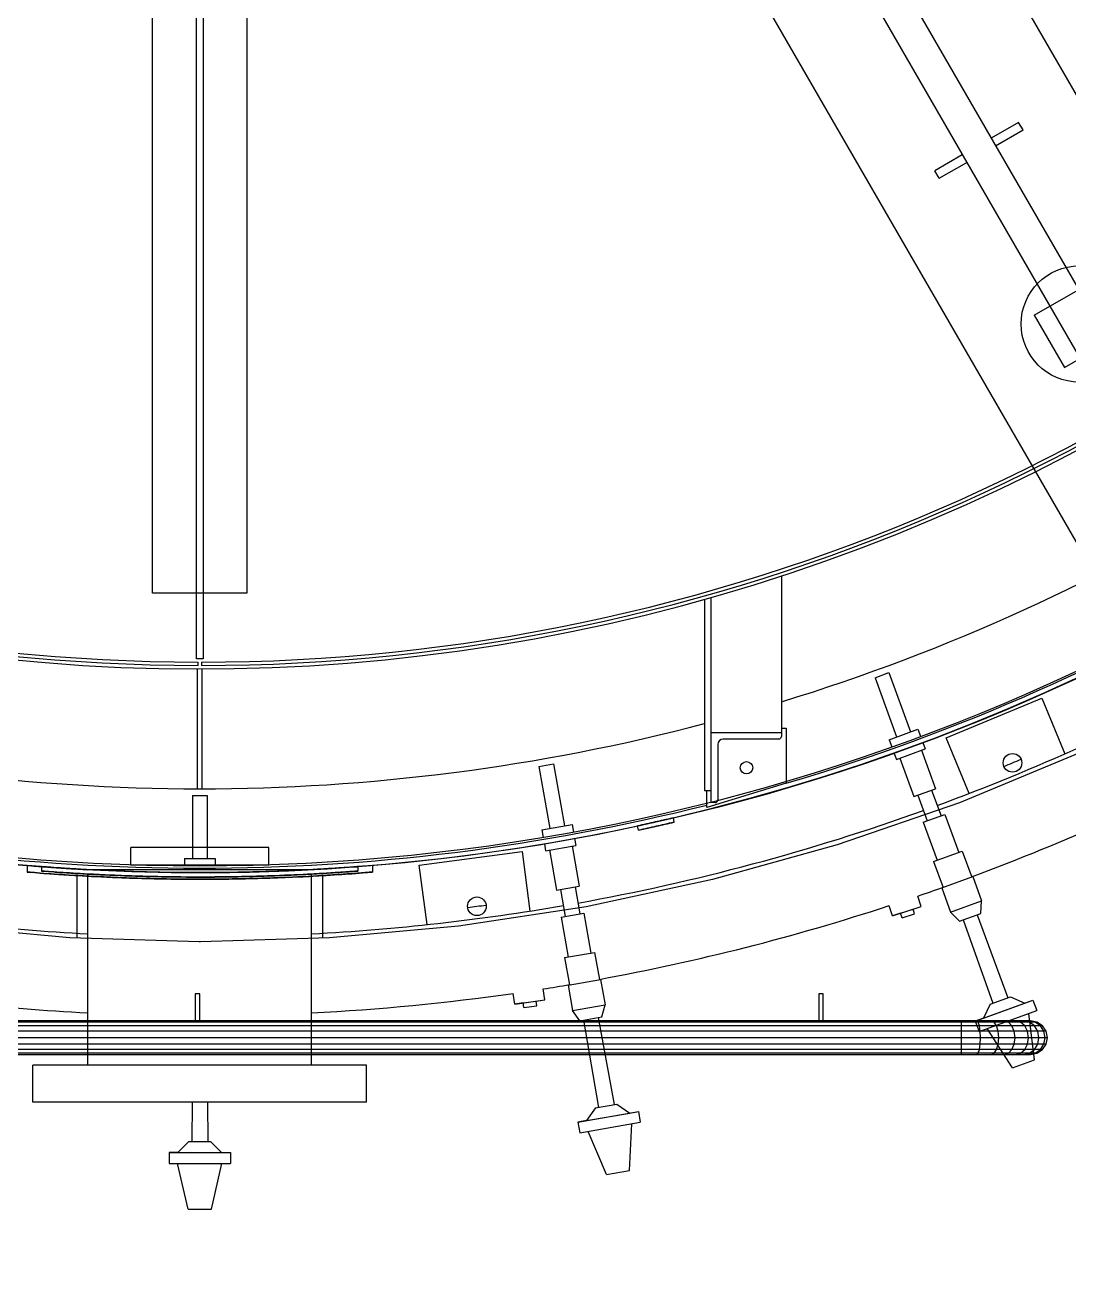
# Model space of a CAD drawing. Header units: metres. Extents: x 0 to 63075, y 0 to 44550.
# Drawn here: x 55330.3 to 55557.1, y 38477.8 to 38752.9 of the extents above; entities that cross this region are included whole.
import ezdxf

# ---------------------------------------------------------------- set-up
doc = ezdxf.new("R2010")
doc.units = ezdxf.units.M
doc.header["$LTSCALE"] = 75
for name, color, linetype in [('GSB', 7, 'Continuous'), ('ML6', 1, 'Continuous'), ('SDM', 7, 'Continuous'), ('SL1', 8, 'Continuous')]:
    doc.layers.add(name, color=color, linetype=linetype)
doc.styles.add('ROMANS', font='ROMANS.SHX')
doc.dimstyles.new('75___1-75', dxfattribs={"dimscale": 75, "dimtxt": 2.5, "dimasz": 2, "dimexe": 1.5, "dimexo": 1, "dimgap": 0.5, "dimtad": 1, "dimdec": 0, "dimzin": 12, "dimtxsty": 'ROMANS', "dimcen": 0, "dimclrd": 256, "dimclre": 256, "dimclrt": 3, "dimazin": 3, "dimtfac": 1, "dimtdec": 0, "dimtmove": 0, "dimatfit": 0, "dimfxl": 1, "dimlwd": -1, "dimlwe": -1, "dimarcsym": 0})

# ---------------------------------------------------------------- blocks, each defined once
blk = doc.blocks.new('A$C6bae614f')
at = {"layer": 'SL1'}
for p, q in [((383041, 34406.2), (384386.1, 32076.2)), ((382999.1, 34382.1), (384344.3, 32052.1)), ((382801.8, 32058.7), (382801.8, 34361.8)), ((382938.4, 34361.8), (382938.3, 32058.7)), ((382865.3, 31963.5), (382865.3, 34354)), ((382874.9, 34354), (382874.8, 31963.5)), ((383241.2, 34334.9), (384503.3, 32148.8)), ((382960.8, 34173), (384222.8, 31986.9)), ((384055.6, 32740.4), (384015.9, 32717.4)), ((384022.3, 32706.4), (384062, 32729.4)), ((384062, 32729.4), (384055.6, 32740.4)), ((383974.1, 32693.3), (383934.4, 32670.4)), ((383940.7, 32659.4), (383934.4, 32670.4)), ((383940.7, 32659.4), (383980.4, 32682.3)), ((384078.3, 32461.1), (384164.9, 32511.1)), ((384078.3, 32461.1), (384121.9, 32385.5)), ((384121.9, 32385.5), (384208.5, 32435.5)), ((383712.1, 32083.4), (383712.1, 31851.3)), ((382938.3, 32058.7), (382801.8, 32058.7)), ((383601, 32049.6), (383601, 31773)), ((383610.5, 31755.4), (383610.5, 32052.3)), ((382874.8, 31963.5), (382865.3, 31963.5)), ((382867.6, 31954), (382867.6, 31958.7)), ((382872.4, 31958.7), (382872.4, 31954)), ((382866.8, 31775.5), (382866.8, 31949)), ((382873.2, 31949), (382873.2, 31775.5)), ((383847.8, 31936.3), (383867.8, 31943.6)), ((383847.8, 31936.3), (383879, 31850.5)), ((383867.8, 31943.6), (383899, 31857.8)), ((383950.7, 31849), (384089.2, 31906.4)), ((384089.2, 31906.4), (384122.5, 31826)), ((383712.1, 31863.4), (383719.1, 31863.4)), ((383719.1, 31863.4), (383719.1, 31783.4)), ((383610.5, 31857), (383712.1, 31857)), ((383708.3, 31847.5), (383627.9, 31847.5)), ((383868.1, 31846.5), (383909.9, 31861.7)), ((383868.1, 31846.5), (383871.9, 31836.2)), ((383909.9, 31861.7), (383913.7, 31851.5)), ((383983.9, 31768.6), (383950.7, 31849)), ((383620, 31839.6), (383620, 31759.2)), ((383875.1, 31827.3), (383878.6, 31817.8)), ((383878.6, 31817.8), (383920.4, 31833.1)), ((383915.2, 31831.2), (383935.4, 31775.6)), ((383916.9, 31842.5), (383920.4, 31833.1)), ((384142.8, 31826.9), (383969.9, 31755.3)), ((383361, 31807.8), (383382, 31811.5)), ((383361, 31807.8), (383376.9, 31717.9)), ((383382, 31811.5), (383397.9, 31721.6)), ((383883.8, 31819.7), (383904, 31764.2)), ((383601, 31773), (383610.5, 31773)), ((383719.1, 31783.4), (383604.1, 31748.4)), ((383604.1, 31748.4), (383604.1, 31773)), ((383904, 31764.2), (383935.4, 31775.6)), ((383929.6, 31773.5), (383943.3, 31736.3)), ((382859.3, 31765.8), (382880.6, 31765.8)), ((382859.3, 31765.8), (382859.3, 31674.5)), ((382880.6, 31765.8), (382880.6, 31674.5)), ((383616.2, 31755.4), (383610.5, 31755.4)), ((383969.9, 31755.3), (383792.9, 31694.3)), ((383909.7, 31766.3), (383923.2, 31729)), ((383917.5, 31726.9), (383948.9, 31738.4)), ((383948.9, 31738.4), (383969, 31683.3)), ((383365.4, 31715.8), (383409.3, 31723.6)), ((383365.4, 31715.8), (383367.3, 31705.1)), ((383409.3, 31723.6), (383411.2, 31712.8)), ((383505.4, 31715.5), (383504, 31721.7)), ((383555.2, 31733.2), (383556.6, 31727)), ((383917.5, 31726.9), (383937.6, 31671.9)), ((383412.8, 31703.5), (383414.6, 31693.5)), ((382770, 31665.2), (382770, 31690.6)), ((382970, 31690.6), (382770, 31690.6)), ((382970, 31665.2), (382970, 31690.6)), ((383187.8, 31664.9), (383336.6, 31684.4)), ((383336.6, 31684.4), (383347.9, 31598.2)), ((383369, 31695.7), (383370.7, 31685.8)), ((383370.7, 31685.8), (383414.6, 31693.5)), ((383376.2, 31686.8), (383386.5, 31628.6)), ((383409.1, 31692.6), (383419.4, 31634.4)), ((383792.9, 31694.3), (383612.6, 31644)), ((383932.6, 31670), (383974, 31685.1)), ((383974, 31685.1), (383987.7, 31647.5)), ((382620, 31664.4), (382620, 31654.9)), ((382641.1, 31662.7), (382641.1, 31656.3)), ((382770, 31665.2), (382970, 31665.2)), ((382847.7, 31674.5), (382892.2, 31674.5)), ((382847.7, 31674.5), (382847.7, 31663.5)), ((382892.2, 31674.5), (382892.2, 31663.5)), ((383098.7, 31662.7), (383098.7, 31656.3)), ((383098.8, 31662.7), (383098.8, 31662.7)), ((383120, 31664.4), (383120, 31654.9)), ((383199.2, 31578.7), (383187.8, 31664.9)), ((383932.6, 31670), (383946.3, 31632.5)), ((382692.2, 31659.2), (382692.2, 31659.2)), ((382692.2, 31649.7), (382692.2, 31559.3)), ((383032, 31658.3), (382708, 31658.3)), ((382708, 31658.3), (382708, 31658.3)), ((382708, 31375), (382708, 31652)), ((383032, 31658.3), (383032, 31658.3)), ((383032, 31375), (383032, 31652)), ((383047.8, 31659.2), (383047.8, 31659.2)), ((383047.8, 31649.7), (383047.8, 31559.3)), ((383612.6, 31644), (383429.6, 31604.7)), ((383944.5, 31631.8), (383989.4, 31648.2)), ((383989.4, 31648.2), (384002.1, 31613.2)), ((383386.5, 31628.6), (383419.4, 31634.4)), ((383392.5, 31629.6), (383399.3, 31590.6)), ((383413.4, 31633.3), (383420.3, 31594.3)), ((383944.5, 31631.8), (383957.2, 31596.8)), ((383873.1, 31591.4), (383868.3, 31606.1)), ((383914.7, 31604.8), (383909.9, 31620.1)), ((383957.2, 31596.8), (384002.1, 31613.2)), ((384000.7, 31595), (384002.1, 31613.2)), ((383429.6, 31604.7), (383244.5, 31576.5)), ((383393.4, 31589.5), (383426.3, 31595.3)), ((383393.4, 31589.5), (383403.5, 31531.8)), ((383426.3, 31595.3), (383436.4, 31537.6)), ((383873.1, 31591.4), (383914.7, 31604.8)), ((383884.8, 31595.2), (383873.1, 31591.4)), ((383884.8, 31595.2), (383903, 31601)), ((383887, 31588.6), (383884.8, 31595.2)), ((383887, 31588.6), (383905, 31594.3)), ((383903, 31601), (383914.7, 31604.8)), ((383905, 31594.3), (383903, 31601)), ((383970, 31583.8), (383957.2, 31596.8)), ((383970, 31583.8), (384000.7, 31595)), ((383995.4, 31593), (384040.1, 31472.9)), ((382681.9, 31559.6), (382495.4, 31576.6)), ((383244.5, 31576.5), (383058.1, 31559.6)), ((383975.3, 31585.7), (384018.3, 31465)), ((382869, 31554), (382681.9, 31559.6)), ((382871, 31554), (382869, 31554)), ((383058.1, 31559.6), (382871, 31554)), ((383398.3, 31530.9), (383441.7, 31538.5)), ((383441.7, 31538.5), (383448.6, 31499.1)), ((383398.3, 31530.9), (383405.2, 31491.5)), ((383403.4, 31491.2), (383450.4, 31499.5)), ((383450.4, 31499.5), (383456.9, 31462.8)), ((382863.6, 31478.5), (382863.6, 31439.4)), ((382870, 31478.5), (382863.6, 31478.5)), ((382870, 31439.4), (382870, 31478.5)), ((383326.1, 31463.8), (383323.9, 31479.1)), ((383369.4, 31469.7), (383367.2, 31485.6)), ((383403.4, 31491.2), (383409.9, 31454.5)), ((383766.4, 31478.4), (383766.4, 31439.3)), ((383772.8, 31478.4), (383766.4, 31478.4)), ((383772.8, 31439.3), (383772.8, 31478.4)), ((383326.1, 31463.8), (383369.4, 31469.7)), ((383338.3, 31465.4), (383326.1, 31463.8)), ((383338.3, 31465.4), (383357.1, 31468)), ((383339.3, 31458.5), (383338.3, 31465.4)), ((383339.3, 31458.5), (383358, 31461.1)), ((383357.1, 31468), (383369.4, 31469.7)), ((383358, 31461.1), (383357.1, 31468)), ((383409.9, 31454.5), (383456.9, 31462.8)), ((383452.3, 31445.1), (383456.9, 31462.8)), ((383992.9, 31438.8), (384076.4, 31469.2)), ((384004.8, 31443.1), (384064.5, 31464.9)), ((384014.6, 31463.6), (384004.8, 31443.1)), ((384014.6, 31463.6), (384043.8, 31474.3)), ((384043.8, 31474.3), (384064.5, 31464.9)), ((384064.5, 31464.9), (384076.4, 31469.2)), ((384076.4, 31469.2), (384081.8, 31454.3)), ((383420.2, 31439.4), (383409.9, 31454.5)), ((383420.2, 31439.4), (383452.3, 31445.1)), ((383446.8, 31444.1), (383469.9, 31318.1)), ((384004.8, 31443.1), (383992.9, 31438.8)), ((383998.3, 31423.9), (384081.8, 31454.3)), ((384078.4, 31382.9), (384070.2, 31450.1)), ((384095.3, 31424.3), (381644.6, 31424.3)), ((384090, 31432.2), (381649.9, 31432.3)), ((384079.4, 31437.5), (381657.8, 31437.5)), ((384072.8, 31439.3), (381667.2, 31439.4)), ((383425.8, 31440.4), (383447.1, 31314.1)), ((383972.8, 31437.5), (383972.8, 31439.3)), ((383972.8, 31432.2), (383972.8, 31437.5)), ((383972.8, 31390.5), (383972.8, 31432.2)), ((383992.9, 31438.8), (383998.3, 31423.9)), ((383997.1, 31437.5), (383995, 31439.3)), ((383998.9, 31432.2), (383997.1, 31437.5)), ((384000.1, 31424.3), (383998.9, 31432.2)), ((384000.5, 31414.9), (384000.1, 31424.3)), ((384046.8, 31371.4), (384009.9, 31428.1)), ((384020.2, 31437.5), (384016.2, 31439.3)), ((384023.7, 31432.2), (384020.2, 31437.5)), ((384026, 31424.3), (384023.7, 31432.2)), ((384026.8, 31414.9), (384026, 31424.3)), ((384041, 31437.5), (384035.1, 31439.3)), ((384045.9, 31432.2), (384041, 31437.5)), ((384049.2, 31424.3), (384045.9, 31432.2)), ((384050.4, 31414.9), (384049.2, 31424.3)), ((384058.3, 31437.5), (384051, 31439.3)), ((384064.5, 31432.2), (384058.3, 31437.5)), ((384071.3, 31437.5), (384062.9, 31439.3)), ((384068.6, 31424.3), (384064.5, 31432.2)), ((384070.3, 31439.3), (384066.4, 31438.5)), ((384071.5, 31439.1), (384067.6, 31438.3)), ((384070.1, 31414.9), (384068.6, 31424.3)), ((384070.3, 31439.3), (384079.4, 31437.5)), ((384078.4, 31432.2), (384071.3, 31437.5)), ((384082.1, 31437.5), (384072.8, 31439.3)), ((384083.2, 31424.3), (384078.4, 31432.2)), ((384087.1, 31432.2), (384079.4, 31437.5)), ((384079.4, 31437.5), (384082.1, 31437.5)), ((384090, 31432.2), (384082.1, 31437.5)), ((384084.9, 31414.9), (384083.2, 31424.3)), ((384092.3, 31424.3), (384087.1, 31432.2)), ((384095.3, 31424.3), (384090, 31432.2)), ((384094.1, 31414.9), (384092.3, 31424.3)), ((384097.2, 31414.9), (384095.3, 31424.3)), ((384097.2, 31414.9), (381642.8, 31415)), ((384095.3, 31405.6), (381644.6, 31405.7)), ((383998.9, 31397.7), (384000.1, 31405.6)), ((384000.1, 31405.6), (384000.5, 31414.9)), ((384023.7, 31397.7), (384026, 31405.6)), ((384026, 31405.6), (384026.8, 31414.9)), ((384045.9, 31397.7), (384049.2, 31405.6)), ((384049.2, 31405.6), (384050.4, 31414.9)), ((384064.5, 31397.7), (384068.6, 31405.6)), ((384068.6, 31405.6), (384070.1, 31414.9)), ((384078.4, 31397.7), (384083.2, 31405.6)), ((384083.2, 31405.6), (384084.9, 31414.9)), ((384087.1, 31397.7), (384092.3, 31405.6)), ((384090, 31397.7), (384095.3, 31405.6)), ((384092.3, 31405.6), (384094.1, 31414.9)), ((384095.3, 31405.6), (384097.2, 31414.9)), ((384090, 31397.7), (381649.9, 31397.7)), ((384082.1, 31392.4), (381657.8, 31392.5)), ((381667.2, 31390.6), (384072.8, 31390.5)), ((383995, 31390.5), (383997.1, 31392.4)), ((383997.1, 31392.4), (383998.9, 31397.7)), ((384016.2, 31390.5), (384020.2, 31392.4)), ((384020.2, 31392.4), (384023.7, 31397.7)), ((384035.1, 31390.5), (384041, 31392.4)), ((384041, 31392.4), (384045.9, 31397.7)), ((384051, 31390.5), (384058.3, 31392.4)), ((384058.3, 31392.4), (384064.5, 31397.7)), ((384062.9, 31390.5), (384071.3, 31392.4)), ((384070.3, 31390.5), (384079.4, 31392.4)), ((384071.3, 31392.4), (384078.4, 31397.7)), ((384072.8, 31390.5), (384082.1, 31392.4)), ((384079.4, 31392.4), (384087.1, 31397.7)), ((384082.1, 31392.4), (384090, 31397.7)), ((383111.5, 31375), (382628.5, 31375)), ((382628.5, 31321.6), (382628.5, 31375)), ((383111.5, 31321.6), (383111.5, 31375)), ((384046.8, 31371.4), (384078.4, 31382.9)), ((383111.5, 31321.6), (382628.5, 31321.6)), ((382858.8, 31321.6), (382858.4, 31264.6)), ((382881.1, 31321.6), (382881.5, 31264.6)), ((383443.2, 31313.4), (383430, 31294.9)), ((383443.2, 31313.4), (383473.8, 31318.8)), ((383473.8, 31318.8), (383492.6, 31305.9)), ((383417.5, 31292.6), (383505.1, 31308.1)), ((383430, 31294.9), (383417.5, 31292.6)), ((383430, 31294.9), (383492.6, 31305.9)), ((383492.6, 31305.9), (383505.1, 31308.1)), ((383505.1, 31308.1), (383507.8, 31292.5)), ((383417.5, 31292.6), (383420.3, 31277.1)), ((383420.3, 31277.1), (383507.8, 31292.5)), ((383458.9, 31216.9), (383432.5, 31279.2)), ((383492, 31222.8), (383495.6, 31290.3)), ((382854.4, 31264.6), (382838.2, 31248.7)), ((382854.4, 31264.6), (382885.5, 31264.6)), ((382885.5, 31264.6), (382901.7, 31248.7)), ((382838.2, 31248.7), (382825.5, 31248.6)), ((382825.5, 31248.6), (382914.4, 31248.6)), ((382825.5, 31248.6), (382825.5, 31232.8)), ((382838.2, 31248.7), (382901.7, 31248.7)), ((382901.7, 31248.7), (382914.4, 31248.6)), ((382914.4, 31248.6), (382914.4, 31232.8)), ((382825.5, 31232.8), (382914.4, 31232.8)), ((382853.2, 31166.9), (382837.9, 31232.8)), ((382886.8, 31166.9), (382902, 31232.8)), ((383458.9, 31216.9), (383492, 31222.8)), ((382853.2, 31166.9), (382886.8, 31166.9))]:
    blk.add_line(p, q, dxfattribs=at)
for centre, radius in [((382870.1, 34654), 3000), ((382870.1, 34654), 2990.5), ((384143.3, 32448.5), 84.1), ((384046.7, 31813), 13.5), ((383661.6, 31805.9), 9), ((383271.3, 31605.3), 13.5)]:
    blk.add_circle(centre, radius, dxfattribs=at)
for centre, radius, start, end in [((382870.1, 34654), 2705, 166.2755, 316.7875), ((382870.1, 34654), 3000, 176.0693, 316.0879), ((382870.1, 34654), 2700, 180.0486, 269.9476), ((382870.1, 34654), 2695.2, 180.0487, 269.9475), ((382870.1, 34654), 2695.2, 270.0487, 316.7831), ((382870.1, 34654), 2700, 270.0486, 316.7853), ((382870.1, 34654), 2878.5, 287.0088, 316.8605), ((382870.1, 34654), 2993.5, 286.4773, 316.0838), ((382870.1, 34654), 3092.8, 290.1952, 298.5864), ((382870.1, 34654), 2878.5, 255.287, 284.7092), ((383627.9, 31839.6), 7.87, 89.9981, 179.9981), ((383708.3, 31851.3), 3.81, 269.9981, 359.9981), ((382870.1, 34654), 3207.1, 290.3916, 298.1351), ((382870.1, 34654), 3075, 292.2466, 292.7497), ((383616.2, 31759.2), 3.81, 269.9981, 359.9981), ((382870.1, 34654), 2993.5, 255.7946, 284.1948), ((382870.1, 34654), 3092.8, 280.1952, 289.801), ((382870.1, 34654), 3006.4, 282.1995, 283.2044), ((382839.9, 34258.6), 2603.5, 265.6208, 265.7699), ((382837, 34255.6), 2609.7, 265.23, 265.3915), ((382839.8, 34255.8), 2607, 265.63, 265.7779), ((382868.6, 34675.4), 3027.9, 273.093, 274.2259), ((382868.3, 34677.2), 3032.8, 273.392, 274.6151), ((382870.1, 34654), 3207.1, 288.918, 289.6047), ((382870.1, 34654), 3092.8, 260.1952, 266.9957), ((382870.1, 34654), 3092.8, 273.0006, 279.801), ((382870.1, 34654), 3075, 277.2466, 277.7497), ((382870.1, 34654), 3207.1, 280.3916, 288.1351), ((382870.1, 34654), 3207.1, 260.3916, 267.1028), ((382870.1, 34654), 3207.1, 272.8935, 278.1351), ((382870.1, 34654), 3207.1, 278.918, 279.6047)]:
    blk.add_arc(centre, radius, start, end, dxfattribs=at)
for points, knots in [([(383555.2, 31733.2), (383550.6, 31732.2), (383545.9, 31731.1), (383541.2, 31730), (383537.3, 31729.1), (383533.4, 31728.2), (383529.6, 31727.4), (383521.2, 31725.4), (383512.4, 31723.5), (383503.8, 31721.7)], [0, 0, 0, 0, 0.270265, 0.270265, 0.270265, 0.498349, 0.498349, 0.498349, 1, 1, 1, 1]), ([(383503.9, 31721.7), (383508.6, 31722.7), (383513.3, 31723.7), (383518, 31724.8), (383521.9, 31725.6), (383525.8, 31726.5), (383529.6, 31727.4), (383538, 31729.3), (383546.8, 31731.3), (383555.4, 31733.3)], [0, 0, 0, 0, 0.270258, 0.270258, 0.270258, 0.498365, 0.498365, 0.498365, 1, 1, 1, 1]), ([(383556.6, 31727.1), (383552, 31726), (383547.3, 31724.9), (383542.7, 31723.8), (383538.7, 31722.9), (383534.8, 31722), (383531, 31721.2), (383522.6, 31719.3), (383513.8, 31717.3), (383505.2, 31715.5)], [0, 0, 0, 0, 0.270269, 0.270269, 0.270269, 0.498349, 0.498349, 0.498349, 1, 1, 1, 1]), ([(383505.4, 31715.5), (383510, 31716.5), (383514.7, 31717.5), (383519.4, 31718.6), (383523.3, 31719.4), (383527.2, 31720.3), (383531, 31721.2), (383539.5, 31723.1), (383548.2, 31725.1), (383556.8, 31727.1)], [0, 0, 0, 0, 0.270258, 0.270258, 0.270258, 0.498365, 0.498365, 0.498365, 1, 1, 1, 1]), ([(382629.7, 31663.6), (382632.3, 31663.4), (382635.4, 31663.2), (382639, 31662.9), (382645.4, 31662.4), (382653.3, 31661.8), (382662.5, 31661.2), (382671.4, 31660.5), (382681.5, 31659.9), (382692.2, 31659.2)], [-1439.574971, -1439.574971, -1439.574971, -1439.574971, -1413.278381, -1413.278381, -1413.278381, -1366.169061, -1366.169061, -1366.169061, -1320.480016, -1320.480016, -1320.480016, -1320.480016]), ([(383098.8, 31662.7), (383099, 31662.7), (383093, 31662.2), (383081.3, 31661.4), (383075.5, 31661), (383068.2, 31660.5), (383059.8, 31660), (383051.4, 31659.4), (383041.8, 31658.9), (383031.7, 31658.3), (383016.5, 31657.5), (382998.2, 31656.6), (382978.1, 31655.9), (382964.7, 31655.4), (382950.5, 31655), (382936, 31654.7), (382921.4, 31654.4), (382906.5, 31654.1), (382891.8, 31654), (382884.4, 31654), (382877.1, 31654), (382869.9, 31654), (382841.1, 31653.9), (382810.5, 31654.4), (382782.3, 31655.2), (382768.2, 31655.7), (382754.7, 31656.2), (382742.2, 31656.7), (382729.8, 31657.2), (382718.3, 31657.8), (382708.1, 31658.3), (382692.8, 31659.2), (382679.1, 31660), (382668.3, 31660.8), (382661.1, 31661.2), (382655.2, 31661.7), (382650.9, 31662), (382646.5, 31662.3), (382643.6, 31662.5), (382642.2, 31662.6), (382641.5, 31662.7), (382641.1, 31662.7), (382641.1, 31662.7)], [-689.71756, -689.71756, -689.71756, -689.71756, -603.491432, -603.491432, -603.491432, -560.384876, -560.384876, -560.384876, -517.278319, -517.278319, -517.278319, -452.61859, -452.61859, -452.61859, -409.512105, -409.512105, -409.512105, -366.405619, -366.405619, -366.405619, -344.852376, -344.852376, -344.852376, -258.63931, -258.63931, -258.63931, -215.532777, -215.532777, -215.532777, -172.426245, -172.426245, -172.426245, -107.766403, -107.766403, -107.766403, -64.659842, -64.659842, -64.659842, -21.553281, -21.553281, -21.553281, 0, 0, 0, 0]), ([(382647.9, 31662.2), (382650.6, 31662), (382654.2, 31661.7), (382658.5, 31661.4), (382664.4, 31661), (382671.6, 31660.5), (382680, 31660), (382688.4, 31659.5), (382697.9, 31658.9), (382708, 31658.3)], [-1325.337943, -1325.337943, -1325.337943, -1325.337943, -1293.195967, -1293.195967, -1293.195967, -1250.089406, -1250.089406, -1250.089406, -1207.200823, -1207.200823, -1207.200823, -1207.200823]), ([(383110, 31663.6), (383107.4, 31663.4), (383104.4, 31663.1), (383101, 31662.9), (383094.6, 31662.4), (383086.6, 31661.8), (383077.5, 31661.1), (383068.3, 31660.5), (383057.8, 31659.8), (383046.8, 31659.2), (383030.2, 31658.2), (383010.2, 31657.2), (382988.2, 31656.3), (382973.6, 31655.7), (382958.1, 31655.2), (382942.2, 31654.8), (382926.2, 31654.4), (382909.9, 31654.2), (382893.9, 31654.1), (382885.8, 31654), (382877.8, 31654), (382870, 31654), (382838.5, 31653.9), (382805.1, 31654.5), (382774.3, 31655.5), (382758.9, 31656), (382744.1, 31656.6), (382730.5, 31657.2), (382716.8, 31657.8), (382704.3, 31658.5), (382693.2, 31659.2), (382685.6, 31659.6), (382678.4, 31660.1), (382671.6, 31660.5)], [-685.003749, -685.003749, -685.003749, -685.003749, -659.52987, -659.52987, -659.52987, -612.42055, -612.42055, -612.42055, -565.311229, -565.311229, -565.311229, -494.647364, -494.647364, -494.647364, -447.538121, -447.538121, -447.538121, -400.428877, -400.428877, -400.428877, -376.874256, -376.874256, -376.874256, -282.655769, -282.655769, -282.655769, -235.546525, -235.546525, -235.546525, -188.437282, -188.437282, -188.437282, -156.350816, -156.350816, -156.350816, -156.350816]), ([(383091.8, 31662.2), (383089.1, 31662), (383085.6, 31661.7), (383081.3, 31661.4), (383075.5, 31661), (383068.2, 31660.5), (383059.8, 31660), (383051.5, 31659.4), (383042, 31658.9), (383032, 31658.3)], [744.462571, 744.462571, 744.462571, 744.462571, 775.917658, 775.917658, 775.917658, 819.024214, 819.024214, 819.024214, 861.756746, 861.756746, 861.756746, 861.756746]), ([(383091.8, 31662.2), (383094.6, 31662.4), (383096.6, 31662.5), (383097.7, 31662.6), (383098.2, 31662.7), (383098.6, 31662.7), (383098.7, 31662.7)], [-744.452591, -744.452591, -744.452591, -744.452591, -711.257823, -711.257823, -711.257823, -693.572536, -693.572536, -693.572536, -693.572536]), ([(382620, 31654.9), (382619.6, 31654.9), (382626.2, 31654.3), (382639, 31653.3), (382645.4, 31652.9), (382653.3, 31652.3), (382662.5, 31651.6), (382671.7, 31651), (382682.1, 31650.3), (382693.2, 31649.7), (382709.8, 31648.7), (382729.7, 31647.7), (382751.7, 31646.8), (382766.3, 31646.2), (382781.9, 31645.7), (382797.8, 31645.3), (382813.7, 31644.9), (382830, 31644.7), (382846.1, 31644.6), (382854.1, 31644.5), (382862.1, 31644.5), (382870, 31644.5), (382901.5, 31644.4), (382934.9, 31645), (382965.7, 31646), (382981.1, 31646.5), (382995.8, 31647.1), (383009.5, 31647.7), (383023.1, 31648.3), (383035.7, 31649), (383046.8, 31649.7), (383063.5, 31650.6), (383078.5, 31651.7), (383090.3, 31652.5), (383098.1, 31653.1), (383104.6, 31653.6), (383109.4, 31654), (383114.1, 31654.4), (383117.3, 31654.6), (383118.8, 31654.8), (383119.6, 31654.8), (383120, 31654.9), (383120, 31654.9)], [-1507.492278, -1507.492278, -1507.492278, -1507.492278, -1413.273934, -1413.273934, -1413.273934, -1366.164762, -1366.164762, -1366.164762, -1319.055591, -1319.055591, -1319.055591, -1248.391947, -1248.391947, -1248.391947, -1201.282852, -1201.282852, -1201.282852, -1154.173756, -1154.173756, -1154.173756, -1130.619208, -1130.619208, -1130.619208, -1036.401017, -1036.401017, -1036.401017, -989.291921, -989.291921, -989.291921, -942.182826, -942.182826, -942.182826, -871.519068, -871.519068, -871.519068, -824.409896, -824.409896, -824.409896, -777.300725, -777.300725, -777.300725, -753.760387, -753.760387, -753.760387, -753.760387]), ([(383120, 31654.9), (383120.3, 31654.9), (383113.8, 31654.3), (383101, 31653.3), (383094.6, 31652.8), (383086.6, 31652.2), (383077.5, 31651.6), (383068.3, 31651), (383057.8, 31650.3), (383046.8, 31649.7), (383030.2, 31648.7), (383010.2, 31647.6), (382988.2, 31646.8), (382973.6, 31646.2), (382958.1, 31645.7), (382942.2, 31645.3), (382926.2, 31644.9), (382909.9, 31644.7), (382893.9, 31644.6), (382885.8, 31644.5), (382877.8, 31644.5), (382870, 31644.5), (382838.5, 31644.4), (382805.1, 31645), (382774.3, 31646), (382758.9, 31646.5), (382744.1, 31647.1), (382730.5, 31647.7), (382716.8, 31648.3), (382704.3, 31649), (382693.2, 31649.7), (382676.5, 31650.6), (382661.5, 31651.7), (382649.7, 31652.5), (382641.8, 31653.1), (382635.4, 31653.6), (382630.6, 31654), (382625.8, 31654.4), (382622.7, 31654.6), (382621.1, 31654.8), (382620.3, 31654.8), (382620, 31654.9), (382620, 31654.9)], [753.73189, 753.73189, 753.73189, 753.73189, 847.964482, 847.964482, 847.964482, 895.073654, 895.073654, 895.073654, 942.182826, 942.182826, 942.182826, 1012.846469, 1012.846469, 1012.846469, 1059.955565, 1059.955565, 1059.955565, 1107.06466, 1107.06466, 1107.06466, 1130.619208, 1130.619208, 1130.619208, 1224.837399, 1224.837399, 1224.837399, 1271.946495, 1271.946495, 1271.946495, 1319.055591, 1319.055591, 1319.055591, 1389.719348, 1389.719348, 1389.719348, 1436.82852, 1436.82852, 1436.82852, 1483.937692, 1483.937692, 1483.937692, 1507.492278, 1507.492278, 1507.492278, 1507.492278]), ([(382641.1, 31656.3), (382640.8, 31656.4), (382646.8, 31655.9), (382658.5, 31655.1), (382664.4, 31654.6), (382671.6, 31654.2), (382680, 31653.6), (382688.5, 31653.1), (382698, 31652.5), (382708.1, 31652), (382723.3, 31651.2), (382741.6, 31650.3), (382761.7, 31649.6), (382775.1, 31649.1), (382789.3, 31648.7), (382803.9, 31648.3), (382818.4, 31648), (382833.4, 31647.8), (382848.1, 31647.7), (382855.4, 31647.6), (382862.7, 31647.6), (382869.9, 31647.6), (382898.7, 31647.6), (382929.3, 31648.1), (382957.5, 31648.9), (382971.6, 31649.3), (382985.1, 31649.8), (382997.6, 31650.3), (383010.1, 31650.8), (383021.5, 31651.4), (383031.7, 31652), (383047, 31652.8), (383060.7, 31653.6), (383071.5, 31654.4), (383078.7, 31654.9), (383084.6, 31655.3), (383089, 31655.6), (383093.4, 31655.9), (383096.2, 31656.1), (383097.7, 31656.2), (383098.4, 31656.3), (383098.7, 31656.3), (383098.8, 31656.3)], [-1379.406657, -1379.406657, -1379.406657, -1379.406657, -1293.193688, -1293.193688, -1293.193688, -1250.087203, -1250.087203, -1250.087203, -1206.980718, -1206.980718, -1206.980718, -1142.321032, -1142.321032, -1142.321032, -1099.214576, -1099.214576, -1099.214576, -1056.108119, -1056.108119, -1056.108119, -1034.55489, -1034.55489, -1034.55489, -948.34207, -948.34207, -948.34207, -905.23566, -905.23566, -905.23566, -862.129249, -862.129249, -862.129249, -797.469529, -797.469529, -797.469529, -754.363049, -754.363049, -754.363049, -711.256569, -711.256569, -711.256569, -689.716344, -689.716344, -689.716344, -689.716344]), ([(383098.8, 31656.3), (383099, 31656.4), (383093, 31655.9), (383081.3, 31655), (383075.5, 31654.6), (383068.2, 31654.1), (383059.8, 31653.6), (383051.4, 31653.1), (383041.8, 31652.5), (383031.7, 31652), (383016.5, 31651.1), (382998.2, 31650.3), (382978.1, 31649.6), (382964.7, 31649.1), (382950.5, 31648.6), (382936, 31648.3), (382921.4, 31648), (382906.5, 31647.8), (382891.8, 31647.7), (382884.4, 31647.6), (382877.1, 31647.6), (382869.9, 31647.6), (382841.1, 31647.6), (382810.5, 31648.1), (382782.3, 31648.9), (382768.2, 31649.3), (382754.7, 31649.8), (382742.2, 31650.3), (382729.8, 31650.9), (382718.3, 31651.4), (382708.1, 31652), (382692.8, 31652.8), (382679.1, 31653.7), (382668.3, 31654.4), (382661.1, 31654.9), (382655.2, 31655.3), (382650.9, 31655.6), (382646.5, 31655.9), (382643.6, 31656.2), (382642.2, 31656.3), (382641.5, 31656.3), (382641.1, 31656.3), (382641.1, 31656.3)], [689.690314, 689.690314, 689.690314, 689.690314, 775.916289, 775.916289, 775.916289, 819.022769, 819.022769, 819.022769, 862.129249, 862.129249, 862.129249, 926.788865, 926.788865, 926.788865, 969.895275, 969.895275, 969.895275, 1013.001685, 1013.001685, 1013.001685, 1034.55489, 1034.55489, 1034.55489, 1120.767804, 1120.767804, 1120.767804, 1163.874261, 1163.874261, 1163.874261, 1206.980718, 1206.980718, 1206.980718, 1271.640445, 1271.640445, 1271.640445, 1314.74693, 1314.74693, 1314.74693, 1357.853415, 1357.853415, 1357.853415, 1379.406657, 1379.406657, 1379.406657, 1379.406657]), ([(382813.6, 31645), (382809.7, 31645.1), (382805.8, 31645.1), (382801.9, 31645.2), (382791, 31645.5), (382780.5, 31645.8), (382770.8, 31646.1), (382761.1, 31646.4), (382752.1, 31646.8), (382744.2, 31647.1), (382732.4, 31647.6), (382721.7, 31648.1), (382713.3, 31648.5), (382707.7, 31648.8), (382703.1, 31649.1), (382699.7, 31649.3), (382696.3, 31649.5), (382694.1, 31649.6), (382693, 31649.7), (382692.4, 31649.7), (382692.2, 31649.7), (382692.2, 31649.7)], [-212.741587, -212.741587, -212.741587, -212.741587, -200.974898, -200.974898, -200.974898, -167.479091, -167.479091, -167.479091, -133.983284, -133.983284, -133.983284, -83.739552, -83.739552, -83.739552, -50.243731, -50.243731, -50.243731, -16.74791, -16.74791, -16.74791, 0, 0, 0, 0]), ([(382975.1, 31646.3), (382968.5, 31646.1), (382961.4, 31645.8), (382954.1, 31645.6), (382943.7, 31645.3), (382932.6, 31645.1), (382921.3, 31644.9), (382910, 31644.7), (382898.4, 31644.6), (382887, 31644.5), (382881.2, 31644.5), (382875.6, 31644.5), (382870, 31644.5), (382869.1, 31644.5), (382868.3, 31644.5), (382867.4, 31644.5)], [-375.391589, -375.391589, -375.391589, -375.391589, -351.70603, -351.70603, -351.70603, -318.210223, -318.210223, -318.210223, -284.714416, -284.714416, -284.714416, -267.966512, -267.966512, -267.966512, -265.442099, -265.442099, -265.442099, -265.442099]), ([(383091.8, 31655.8), (383089, 31655.6), (383085.6, 31655.3), (383081.3, 31655), (383075.5, 31654.6), (383068.2, 31654.1), (383059.8, 31653.6), (383051.5, 31653.1), (383042, 31652.5), (383032, 31652)], [-634.769988, -634.769988, -634.769988, -634.769988, -603.490368, -603.490368, -603.490368, -560.383888, -560.383888, -560.383888, -517.651432, -517.651432, -517.651432, -517.651432]), ([(383112.4, 31654.2), (383109.4, 31654), (383105.6, 31653.7), (383101, 31653.3), (383094.6, 31652.8), (383086.6, 31652.2), (383077.5, 31651.6), (383068.5, 31651), (383058.5, 31650.3), (383047.8, 31649.7)], [-693.730802, -693.730802, -693.730802, -693.730802, -659.527795, -659.527795, -659.527795, -612.418624, -612.418624, -612.418624, -566.729719, -566.729719, -566.729719, -566.729719])]:
    blk.add_open_spline(points, degree=3, knots=knots, dxfattribs=at)
for points in [[(382620, 31654.9), (382619.8, 31654.9), (382622.2, 31654.7), (382627.3, 31654.3)], [(382641.1, 31656.3), (382641, 31656.4), (382643.2, 31656.2), (382647.8, 31655.8)]]:
    blk.add_open_spline(points, degree=3, dxfattribs=at)
blk = doc.blocks.new('zw$15D4')
at = {"layer": 'ML6', "xscale": 0.2502808837766805, "yscale": 0.2502808837766805, "zscale": 0.2502808837766805}
blk.add_blockref('A$C6bae614f', (-85544.74, -3177.34), dxfattribs=at)

msp = doc.modelspace()

# ---------------------------------------------------------------- block references
at = {"layer": 'GSB', "xscale": 0.6000000000000068, "yscale": 0.6000000000000068, "zscale": 0.6000000000000068}
msp.add_blockref('zw$15D4', (49200, 35721.63), dxfattribs=at)

# ---------------------------------------------------------------- leaders
at = {"layer": 'SDM'}
msp.add_leader([(52766.71, 37891.88), (59453.13, 42438.72), (62243.43, 42438.72)], dimstyle='75___1-75', override={"dimtad": 0}, dxfattribs=at)

doc.saveas('drawing.dxf')
